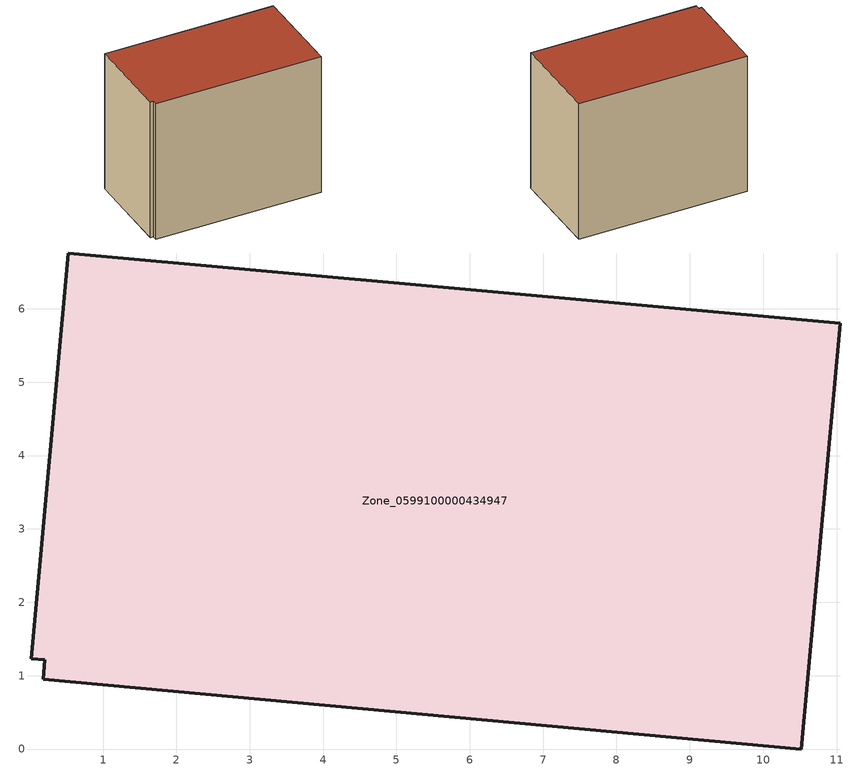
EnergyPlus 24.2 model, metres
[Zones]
Zone_0599100000434947
 floor ground (C_G): 0.02,1.23 0.53,6.76 11.05,5.8 10.52,0 0.18,0.95 0.21,1.21 z0
 wall outside (C_F): 11.05,5.8 0.53,6.76 0.02,1.23 0.21,1.21 0.18,0.95 10.52,0 11.05,5.8 z0:9
 roof outside (C_R): 0.53,6.76 0.02,1.23 0.21,1.21 0.18,0.95 10.52,0 11.05,5.8 z9
[BUILDING]
Pand.0599100000434947: North Axis=0; Terrain=City; Loads Convergence Tolerance Value=0.04; Temperature Convergence Tolerance Value=0.4; Solar Distribution=FullExterior; Maximum Number of Warmup Days=25; Minimum Number of Warmup Days=1
[Site:Location]
Rotterdam.The.Hague.AP_ZH_NLD Design_Conditions: Latitude=51.96; Longitude=4.45; Time Zone=1; Elevation=-4.5
[SITE:GROUNDTEMPERATURE:BUILDINGSURFACE]
18, 18, 18, 18, 18, 18, 18, 18, 18, 18, 18, 18
[MATERIAL] Thermal Absorptance=0.9; Solar Absorptance=0.7; Visible Absorptance=0.7
Name | Roughness | Thickness | Conductivity | Density | Specific Heat
G.TI.2006-2014 | MediumSmooth | 0.15 | 0.06 | 540 | 1210
F.TI.2006-2014 | Rough | 0.3 | 0.12 | 1920 | 840
R.TI.2006-2014 | MediumRough | 0.2 | 0.08 | 1500 | 1000
[CONSTRUCTION]
C_G: G.TI.2006-2014
C_F: F.TI.2006-2014
C_R: R.TI.2006-2014
[ZONE]
Zone_0599100000434947: Type=1; Multiplier=1; Ceiling Height=Autocalculate; Volume=Autocalculate; Floor Area=autocalculate; Part of Total Floor Area=Yes
[ZONEINFILTRATION:DESIGNFLOWRATE]
Infil_Zone_0599100000434947: Zone or ZoneList or Space or SpaceList=Zone_0599100000434947; Schedule=AlwaysOn; Design Flow Rate Calculation Method=Flow/Area; Flow Rate per Floor Area=0.0015; Constant Term Coefficient=1; Temperature Term Coefficient=0; Velocity Term Coefficient=0; Velocity Squared Term Coefficient=0
[HVACTEMPLATE:ZONE:IDEALLOADSAIRSYSTEM]
Zone_0599100000434947: Maximum Heating Supply Air Temperature=50; Minimum Cooling Supply Air Temperature=13; Maximum Heating Supply Air Humidity Ratio=0.0156; Minimum Cooling Supply Air Humidity Ratio=0.0077; Heating Limit=NoLimit; Cooling Limit=NoLimit; Dehumidification Control Type=ConstantSensibleHeatRatio; Cooling Sensible Heat Ratio=0.7; Dehumidification Setpoint=60; Humidification Control Type=None; Humidification Setpoint=30; Outdoor Air Method=None; Outdoor Air Flow Rate per Person=0.00944; Outdoor Air Flow Rate per Zone Floor Area=0; Outdoor Air Flow Rate per Zone=0; Demand Controlled Ventilation Type=None; Outdoor Air Economizer Type=NoEconomizer; Heat Recovery Type=None; Sensible Heat Recovery Effectiveness=0.7; Latent Heat Recovery Effectiveness=0.65
[ZONECONTROL:THERMOSTAT]
ThermostatControl_Zone_0599100000434947: Zone or ZoneList=Zone_0599100000434947; Control Type Schedule=DualSetpointControlType; Control 1=Thermostat_Zone_0599100000434947; Temperature Difference Between Cutout And Setpoint=0
[THERMOSTATSETPOINT:DUALSETPOINT]
Thermostat_Zone_0599100000434947: Heating Setpoint Temperature Schedule=HeatingSetpoint_Zone_0599100000434947; Cooling Setpoint Temperature Schedule=CoolingSetpoint_Zone_0599100000434947
[SCHEDULE:COMPACT]
HeatingSetpoint_Zone_0599100000434947: Through: 12/31, For: AllDays, Until: 24:00, 21
CoolingSetpoint_Zone_0599100000434947: Through: 12/31, For: AllDays, Until: 24:00, 24
DualSetpointControlType: Through: 12/31, For: AllDays, Until: 24:00, 4
AlwaysOn: Through: 12/31, For: AllDays, Until: 24:00, 1
